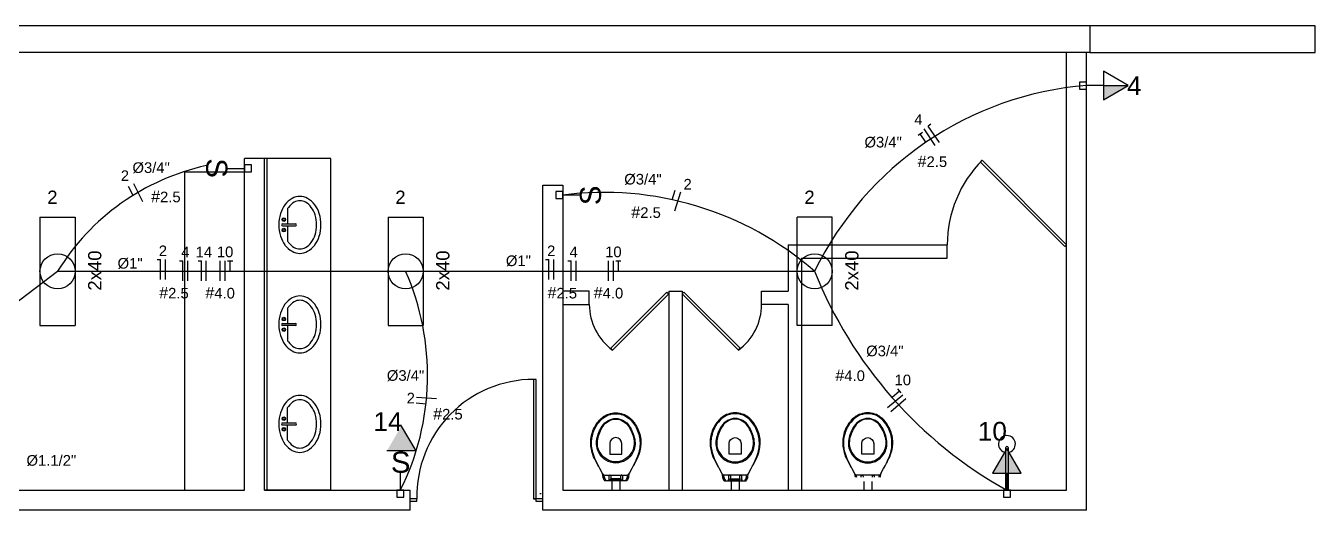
# Model space of a CAD drawing. Header units: inches. Extents: x 3 to 194, y 29 to 128.
# Drawn here: x 83.2 to 92.93, y 89.76 to 93.41 of the extents above; entities that cross this region are included whole.
import ezdxf

# ---------------------------------------------------------------- set-up
doc = ezdxf.new("R2010")
doc.units = ezdxf.units.IN
doc.header["$MEASUREMENT"] = 0
doc.linetypes.add('CONTINU', pattern=[0])
for name, color, linetype in [('0_COR', 1, 'Continuous'), ('AP-SAN', 3, 'Continuous'), ('EL-Condutos', 2, 'Continuous'), ('EL-Fios', 2, 'Continuous'), ('EL-Textos_condutos', 7, 'Continuous'), ('EL-Textos_fios', 7, 'Continuous'), ('EL-Textos_pontos', 5, 'Continuous'), ('P-SIMBOL', 5, 'Continuous')]:
    doc.layers.add(name, color=color, linetype=linetype)
doc.styles.add('ARIAL', font='arial.ttf')

# ---------------------------------------------------------------- blocks, each defined once
blk = doc.blocks.new('Chuveiro')
at = {"layer": 'AP-SAN', "color": 252}
for p, q in [((-0.393, 0.01), (0, 0.01)), ((0, 0.01), (0, -0.01)), ((0, -0.01), (-0.393, -0.01))]:
    blk.add_line(p, q, dxfattribs=at)
for centre, radius, start, end in [((-0.426, 0), 0.078, 7.3661, 352.6339), ((-0.393, 0), 0.01, 90, 270)]:
    blk.add_arc(centre, radius, start, end, dxfattribs=at)

msp = doc.modelspace()

# ---------------------------------------------------------------- hatches: boundary and pattern name
at = {"ltscale": 2.5}
h = msp.add_hatch(dxfattribs=at)
h.set_pattern_fill('AR-SAND', color=252, scale=0.05, angle=315, style=0, double=1)
h.set_pattern_definition([(352.5, (87.05052, 89.90619), (0.0659, 0.07035), [0, -0.076, 0, -0.085, 0, -0.08125]), (322.5, (87.05052, 89.90619), (0.16235, 0.03721), [0, -0.041, 0, -0.0685, 0, -0.02625]), (282.5, (87.00703, 89.949675), (0.1103, -0.1099), [0, -0.025, 0, -0.09, 0, -0.1175]), (272.5, (87.00703, 89.94968), (0.13731, -0.07525), [0, -0.0125, 0, -0.059, 0, -0.0675])])
h.paths.add_polyline_path([(87.1005, 89.8418), (87.1005, 89.9062), (87.0505, 89.9062), (87.0505, 89.8418)])
at = {"layer": 'P-SIMBOL'}
msp.add_hatch(color=5, dxfattribs=at).paths.add_polyline_path([(91.5158, 92.9562), (91.3283, 92.8479), (91.3283, 92.9562)])
at = {"layer": 'P-SIMBOL', "linetype": 'CONTINU'}
for points in [[(86.0329, 90.39), (85.9247, 90.2025), (86.1412, 90.2025)], [(90.6003, 90.2217), (90.4921, 90.0342), (90.7086, 90.0342)]]:
    msp.add_hatch(color=256, dxfattribs=at).paths.add_polyline_path(points)

# ---------------------------------------------------------------- linework, layer by layer
at = {"color": 1, "ltscale": 2.5}
for p, q in [((91.2255, 93.4062), (70.8253, 93.4062)), ((91.2255, 93.2062), (70.8253, 93.2062)), ((91.0505, 89.9062), (91.0505, 93.2062)), ((91.2005, 89.7562), (91.2005, 93.2062)), ((85.0005, 92.4062), (84.8505, 92.4062)), ((84.8505, 89.9062), (84.8505, 92.4062)), ((85.0005, 89.9062), (85.0005, 92.4062)), ((85.0203, 89.9062), (85.0203, 92.4062)), ((87.1005, 89.7562), (87.1005, 92.2062)), ((87.1005, 92.2062), (87.2505, 92.2062)), ((87.2505, 92.2062), (87.2505, 89.9062)), ((81.9505, 89.9062), (84.8505, 89.9062)), ((85.0005, 89.9062), (86.1005, 89.9062)), ((86.1005, 89.7562), (86.1005, 89.9062)), ((87.2505, 89.9062), (91.0505, 89.9062)), ((86.1505, 89.8418), (86.1005, 89.8418)), ((86.1505, 89.8218), (86.1005, 89.8218)), ((86.1505, 89.8218), (86.1505, 89.8418)), ((86.1005, 89.7562), (81.8005, 89.7562)), ((91.2005, 89.7562), (87.1005, 89.7562))]:
    msp.add_line(p, q, dxfattribs=at)
at = {"color": 252, "ltscale": 2.5}
for p, q in [((85.5003, 92.4062), (85.0003, 92.4062)), ((85.5003, 89.9062), (85.5003, 92.4062)), ((84.4005, 89.9062), (84.4005, 92.3062)), ((84.4005, 92.3062), (84.8505, 92.3062)), ((88.9505, 91.7562), (88.9505, 91.4062)), ((88.9505, 91.7562), (90.1505, 91.7562)), ((90.1505, 91.6562), (90.1505, 91.7562)), ((89.0505, 91.6562), (89.0505, 89.9062)), ((89.0505, 91.6562), (90.1505, 91.6562)), ((88.0505, 91.4062), (88.1505, 91.4062)), ((88.0505, 91.4062), (88.0505, 89.9062)), ((88.1505, 91.4062), (88.1505, 89.9062)), ((88.9505, 91.3062), (88.9505, 89.9062)), ((87.733, 89.9762), (87.5681, 89.9762)), ((87.6865, 89.9937), (87.6146, 89.9937)), ((87.6205, 89.9762), (87.6205, 89.9062)), ((87.6805, 89.9762), (87.6805, 89.9062)), ((88.4681, 89.9762), (88.633, 89.9762)), ((88.5146, 89.9937), (88.5865, 89.9937)), ((88.5205, 89.9762), (88.5205, 89.9062)), ((88.5805, 89.9762), (88.5805, 89.9062)), ((89.5205, 89.9732), (89.5205, 89.9062)), ((89.5805, 89.9732), (89.5805, 89.9062)), ((85.5005, 89.9062), (85.0005, 89.9062)), ((87.1005, 89.8418), (87.0305, 89.8418)), ((87.0505, 89.8218), (87.0505, 89.8418)), ((87.1005, 89.8218), (87.0505, 89.8218))]:
    msp.add_line(p, q, dxfattribs=at)
at = {"color": 252, "linetype": 'CONTINU'}
for p, q in [((85.1757, 92.0293), (85.1757, 91.9139)), ((85.1372, 91.9139), (85.2357, 91.9139)), ((85.1372, 91.8992), (85.2357, 91.8992)), ((85.1757, 91.8992), (85.1757, 91.7831)), ((85.1757, 91.2793), (85.1757, 91.1639)), ((85.1372, 91.1639), (85.2357, 91.1639)), ((85.1372, 91.1492), (85.2357, 91.1492)), ((85.1757, 91.1492), (85.1757, 91.0331)), ((85.1757, 90.4132), (85.1757, 90.5293)), ((85.1372, 90.4132), (85.2357, 90.4132)), ((85.1372, 90.3985), (85.2357, 90.3985)), ((85.1757, 90.2831), (85.1757, 90.3985))]:
    msp.add_line(p, q, dxfattribs=at)
at = {"color": 1, "ltscale": 2.5}
msp.add_lwpolyline([(91.2255, 93.4062), (91.2255, 93.2062), (92.9255, 93.2062), (92.9255, 93.4062)], close=True, dxfattribs=at)
msp.add_lwpolyline([(91.2255, 93.4062), (91.2255, 93.2062), (92.9255, 93.2062), (92.9255, 93.4062)], close=True, dxfattribs=at)
at = {"color": 252, "ltscale": 2.5}
for points in [[(91.0364, 91.742), (90.4, 92.3784), (90.4141, 92.3926), (91.0505, 91.7562)], [(87.4505, 91.4062), (87.2505, 91.4062), (87.2505, 91.3062), (87.4505, 91.3062)], [(88.0505, 91.3862), (87.6263, 90.9619), (87.6121, 90.9761), (88.0364, 91.4003)], [(88.1505, 91.3862), (88.5748, 90.9619), (88.5889, 90.9761), (88.1647, 91.4003)], [(87.0505, 89.8418), (87.0505, 90.7418), (87.0305, 90.7418), (87.0305, 89.8418)]]:
    msp.add_lwpolyline(points, close=True, dxfattribs=at)
for points in [[(88.9505, 91.3062), (88.7505, 91.3062), (88.7505, 91.4062), (88.9505, 91.4062)], [(87.5995, 89.9877), (87.5995, 89.9762)], [(87.7015, 89.9762), (87.7015, 89.9877)], [(88.4995, 89.9762), (88.4995, 89.9877)], [(88.6015, 89.9877), (88.6015, 89.9762)], [(89.4995, 90.0202), (89.4995, 90.0062)], [(89.6015, 90.0062), (89.6015, 90.0202)]]:
    msp.add_lwpolyline(points, dxfattribs=at)
for points in [[(87.5681, 89.9762, -0.110292), (87.5557, 90.0033), (87.5512, 90.0325, 0.047116), (87.5511, 90.033, 0.044891), (87.5509, 90.0335), (87.5305, 90.0702, -0.036783), (87.5185, 90.0902, -0.0196), (87.4975, 90.1302, -0.056836), (87.4725, 90.1902, -0.089116), (87.4625, 90.2902, -0.095425), (87.495, 90.3902, -0.091656), (87.5505, 90.4557, -0.16072), (87.6505, 90.4902, -0.16072), (87.7505, 90.4557, -0.091656), (87.806, 90.3902, -0.095425), (87.8385, 90.2902, -0.089116), (87.8285, 90.1902, -0.056836), (87.8035, 90.1302, -0.0196), (87.7825, 90.0902, -0.036783), (87.7705, 90.0702), (87.7502, 90.0335, 0.044891), (87.75, 90.033, 0.047116), (87.7498, 90.0325), (87.7454, 90.0033, -0.110292), (87.733, 89.9762, -0.110292)], [(87.5305, 90.0702), (87.5195, 90.0902, -0.0204), (87.5005, 90.1302, -0.050595), (87.477, 90.1902, -0.089432), (87.469, 90.2902, -0.098712), (87.503, 90.3902, -0.072481), (87.5505, 90.4472, -0.182574), (87.6505, 90.4832, -0.182574), (87.7505, 90.4472, -0.072481), (87.798, 90.3902, -0.098712), (87.832, 90.2902, -0.089432), (87.824, 90.1902, -0.050595), (87.8005, 90.1302, -0.0204), (87.7815, 90.0902), (87.7705, 90.0702)], [(88.633, 89.9762, 0.110292), (88.6454, 90.0033), (88.6498, 90.0325, -0.047116), (88.65, 90.033, -0.044891), (88.6502, 90.0335), (88.6705, 90.0702, 0.036783), (88.6825, 90.0902, 0.0196), (88.7035, 90.1302, 0.056836), (88.7285, 90.1902, 0.089116), (88.7385, 90.2902, 0.095425), (88.706, 90.3902, 0.091656), (88.6505, 90.4557, 0.16072), (88.5505, 90.4902, 0.16072), (88.4505, 90.4557, 0.091656), (88.395, 90.3902, 0.095425), (88.3625, 90.2902, 0.089116), (88.3725, 90.1902, 0.056836), (88.3975, 90.1302, 0.0196), (88.4185, 90.0902, 0.036783), (88.4305, 90.0702), (88.4509, 90.0335, -0.044891), (88.4511, 90.033, -0.047116), (88.4512, 90.0325), (88.4557, 90.0033, 0.110292), (88.4681, 89.9762, 0.110292)], [(88.6705, 90.0702), (88.6815, 90.0902, 0.0204), (88.7005, 90.1302, 0.050595), (88.724, 90.1902, 0.089432), (88.732, 90.2902, 0.098712), (88.698, 90.3902, 0.072481), (88.6505, 90.4472, 0.182574), (88.5505, 90.4832, 0.182574), (88.4505, 90.4472, 0.072481), (88.403, 90.3902, 0.098712), (88.369, 90.2902, 0.089432), (88.377, 90.1902, 0.050595), (88.4005, 90.1302, 0.0204), (88.4195, 90.0902), (88.4305, 90.0702)], [(89.6458, 90.0062), (89.6498, 90.0325, -0.047116), (89.65, 90.033, -0.044891), (89.6502, 90.0335), (89.6705, 90.0702, 0.036783), (89.6825, 90.0902, 0.0196), (89.7035, 90.1302, 0.056836), (89.7285, 90.1902, 0.089116), (89.7385, 90.2902, 0.095425), (89.706, 90.3902, 0.091656), (89.6505, 90.4557, 0.16072), (89.5505, 90.4902, 0.16072), (89.4505, 90.4557, 0.091656), (89.395, 90.3902, 0.095425), (89.3625, 90.2902, 0.089116), (89.3725, 90.1902, 0.056836), (89.3975, 90.1302, 0.0196), (89.4185, 90.0902, 0.036783), (89.4305, 90.0702), (89.4509, 90.0335, -0.044891), (89.4511, 90.033, -0.047116), (89.4512, 90.0325), (89.4552, 90.0062)], [(89.6705, 90.0702), (89.6815, 90.0902, 0.0204), (89.7005, 90.1302, 0.050595), (89.724, 90.1902, 0.089432), (89.732, 90.2902, 0.098712), (89.698, 90.3902, 0.072481), (89.6505, 90.4472, 0.182574), (89.5505, 90.4832, 0.182574), (89.4505, 90.4472, 0.072481), (89.403, 90.3902, 0.098712), (89.369, 90.2902, 0.089432), (89.377, 90.1902, 0.050595), (89.4005, 90.1302, 0.0204), (89.4195, 90.0902), (89.4305, 90.0702)], [(87.5511, 90.033), (87.5527, 90.0303, 0.269143), (87.57, 90.0202), (87.731, 90.0202, 0.269143), (87.7484, 90.0303), (87.75, 90.033)], [(87.5806, 89.9762, -0.068652), (87.5705, 89.9902, -0.082359), (87.5628, 90.0215)], [(87.6032, 89.9762, -0.15436), (87.5995, 89.9877), (87.5995, 90.0202)], [(87.6955, 90.0202, 0.414214), (87.6855, 90.0102), (87.6855, 89.9972, 0.226163), (87.6881, 89.9918, -0.733322), (87.6855, 89.9852), (87.6155, 89.9852, -0.733322), (87.6129, 89.9918, 0.226163), (87.6155, 89.9972), (87.6155, 90.0102, 0.414214), (87.6055, 90.0202)], [(87.7015, 90.0202), (87.7015, 89.9877, -0.15436), (87.6979, 89.9762, -0.15436)], [(87.7382, 90.0215, -0.082359), (87.7305, 89.9902, -0.068652), (87.7204, 89.9762, -0.068652)], [(88.65, 90.033), (88.6484, 90.0303, -0.269143), (88.631, 90.0202), (88.47, 90.0202, -0.269143), (88.4527, 90.0303), (88.4511, 90.033)], [(88.4628, 90.0215, 0.082359), (88.4705, 89.9902, 0.068652), (88.4806, 89.9762, 0.068652)], [(88.4995, 90.0202), (88.4995, 89.9877, 0.15436), (88.5032, 89.9762, 0.15436)], [(88.5055, 90.0202, -0.414214), (88.5155, 90.0102), (88.5155, 89.9972, -0.226163), (88.5129, 89.9918, 0.733322), (88.5155, 89.9852), (88.5855, 89.9852, 0.733322), (88.5881, 89.9918, -0.226163), (88.5855, 89.9972), (88.5855, 90.0102, -0.414214), (88.5955, 90.0202)], [(88.5979, 89.9762, 0.15436), (88.6015, 89.9877), (88.6015, 90.0202)], [(88.6204, 89.9762, 0.068652), (88.6305, 89.9902, 0.082359), (88.6382, 90.0215)], [(89.65, 90.033), (89.6484, 90.0303, -0.269143), (89.631, 90.0202), (89.47, 90.0202, -0.269143), (89.4527, 90.0303), (89.4511, 90.033)], [(89.4628, 90.0215, 0.039426), (89.4652, 90.0062, 0.039426)], [(89.5055, 90.0202, -0.414214), (89.5155, 90.0102), (89.5155, 90.0062)], [(89.5855, 90.0062), (89.5855, 90.0102, -0.414214), (89.5955, 90.0202)], [(89.6358, 90.0062, 0.039426), (89.6382, 90.0215)]]:
    msp.add_lwpolyline(points, format="xyb", dxfattribs=at)
for points in [[(87.6505, 90.4472, -0.247323), (87.7525, 90.3902, -0.098952), (87.793, 90.2902, -0.167831), (87.7785, 90.1902, -0.278895), (87.6505, 90.1117, -0.278895), (87.5225, 90.1902, -0.167831), (87.508, 90.2902, -0.098952), (87.5485, 90.3902, -0.247323)], [(87.5315, 90.1902, -0.185303), (87.514, 90.2902, -0.106842), (87.5555, 90.3902, -0.250606), (87.6505, 90.4422, -0.250606), (87.7455, 90.3902, -0.106842), (87.787, 90.2902, -0.185303), (87.7695, 90.1902, -0.264523), (87.6505, 90.1202, -0.264523)], [(88.5505, 90.4472, 0.247323), (88.4485, 90.3902, 0.098952), (88.408, 90.2902, 0.167831), (88.4225, 90.1902, 0.278895), (88.5505, 90.1117, 0.278895), (88.6785, 90.1902, 0.167831), (88.693, 90.2902, 0.098952), (88.6525, 90.3902, 0.247323)], [(88.6695, 90.1902, 0.185303), (88.687, 90.2902, 0.106842), (88.6455, 90.3902, 0.250606), (88.5505, 90.4422, 0.250606), (88.4555, 90.3902, 0.106842), (88.414, 90.2902, 0.185303), (88.4315, 90.1902, 0.264523), (88.5505, 90.1202, 0.264523)], [(89.5505, 90.4472, 0.247323), (89.4485, 90.3902, 0.098952), (89.408, 90.2902, 0.167831), (89.4225, 90.1902, 0.278895), (89.5505, 90.1117, 0.278895), (89.6785, 90.1902, 0.167831), (89.693, 90.2902, 0.098952), (89.6525, 90.3902, 0.247323)], [(89.6695, 90.1902, 0.185303), (89.687, 90.2902, 0.106842), (89.6455, 90.3902, 0.250606), (89.5505, 90.4422, 0.250606), (89.4555, 90.3902, 0.106842), (89.414, 90.2902, 0.185303), (89.4315, 90.1902, 0.264523), (89.5505, 90.1202, 0.264523)], [(87.6055, 90.2582), (87.6055, 90.1782), (87.6955, 90.1782), (87.6955, 90.2582, 1)], [(88.5955, 90.2582), (88.5955, 90.1782), (88.5055, 90.1782), (88.5055, 90.2582, -1)], [(89.5955, 90.2582), (89.5955, 90.1782), (89.5055, 90.1782), (89.5055, 90.2582, -1)]]:
    msp.add_lwpolyline(points, format="xyb", close=True, dxfattribs=at)
at = {"color": 252, "linetype": 'CONTINU'}
for centre, radius in [((85.1473, 91.9461), 0.0134), ((85.1473, 91.9461), 0.00926), ((85.1473, 91.8669), 0.0134), ((85.1473, 91.8669), 0.00926), ((85.1473, 91.1961), 0.0134), ((85.1473, 91.1169), 0.0134), ((85.1473, 91.1961), 0.00926), ((85.1473, 91.1169), 0.00926), ((85.1473, 90.4455), 0.0134), ((85.1473, 90.4455), 0.00926), ((85.1473, 90.3662), 0.0134), ((85.1473, 90.3662), 0.00926)]:
    msp.add_circle(centre, radius, dxfattribs=at)
at = {"color": 252, "ltscale": 2.5}
for centre, radius, start, end in [((91.0505, 91.7562), 0.9, 135, 180), ((87.8822, 91.3096), 0.4317, 180.45014, 233.63561), ((88.3188, 91.3096), 0.4317, 306.36439, 359.54986), ((87.0305, 89.8616), 0.8802, 90, 181.28749)]:
    msp.add_arc(centre, radius, start, end, dxfattribs=at)
at = {"color": 252, "linetype": 'CONTINU'}
for centre, radius, start, end in [((85.2936, 91.9555), 0.1718, 119.19238, 143.44753), ((85.268, 92.0013), 0.1194, 90, 119.19238), ((85.268, 92.0013), 0.1194, 60.80762, 90), ((85.2425, 91.9555), 0.1718, 36.55247, 60.80762), ((85.3339, 91.9257), 0.2219, 143.44753, 162.92883), ((85.3339, 91.9257), 0.1891, 143.44753, 146.77962), ((85.2936, 91.9555), 0.139, 119.19238, 143.44753), ((85.268, 92.0013), 0.0866, 90, 119.19238), ((85.268, 92.0013), 0.0866, 60.80762, 90), ((85.2425, 91.9555), 0.139, 36.55247, 60.80762), ((85.2022, 91.9257), 0.1891, 17.07117, 36.55247), ((85.2022, 91.9257), 0.2219, 17.07117, 36.55247), ((85.3974, 91.9062), 0.2883, 162.92883, 180), ((85.3974, 91.9062), 0.2883, 180, 197.07117), ((85.1372, 91.9065), 0.00737, 90, 270), ((85.2357, 91.9065), 0.00737, 270, 90), ((85.1387, 91.9062), 0.2555, 360, 17.07117), ((85.1387, 91.9062), 0.2555, 342.92883, 0), ((85.1387, 91.9062), 0.2883, 0, 17.07117), ((85.1387, 91.9062), 0.2883, 342.92883, 0), ((85.3339, 91.8867), 0.2219, 197.07117, 216.55247), ((85.2022, 91.8867), 0.1891, 323.44753, 342.92883), ((85.2022, 91.8867), 0.2219, 323.44753, 342.92883), ((85.2936, 91.8568), 0.1718, 216.55247, 240.80762), ((85.3339, 91.8867), 0.1891, 213.22038, 216.55247), ((85.2936, 91.8568), 0.139, 216.55247, 240.80762), ((85.268, 91.8111), 0.1194, 240.80762, 270), ((85.268, 91.8111), 0.0866, 240.80762, 270), ((85.268, 91.8111), 0.0866, 270, 299.19238), ((85.268, 91.8111), 0.1194, 270, 299.19238), ((85.2425, 91.8568), 0.139, 299.19238, 323.44753), ((85.2425, 91.8568), 0.1718, 299.19238, 323.44753), ((85.2936, 91.2055), 0.1718, 119.19238, 143.44753), ((85.2936, 91.2055), 0.139, 119.19238, 143.44753), ((85.268, 91.2513), 0.1194, 90, 119.19238), ((85.268, 91.2513), 0.0866, 90, 119.19238), ((85.268, 91.2513), 0.1194, 60.80762, 90), ((85.268, 91.2513), 0.0866, 60.80762, 90), ((85.2425, 91.2055), 0.139, 36.55247, 60.80762), ((85.2425, 91.2055), 0.1718, 36.55247, 60.80762), ((85.3974, 91.1562), 0.2883, 162.92883, 180), ((85.3339, 91.1757), 0.2219, 143.44753, 162.92883), ((85.3339, 91.1757), 0.1891, 143.44753, 146.77962), ((85.2022, 91.1757), 0.1891, 17.07117, 36.55247), ((85.2022, 91.1757), 0.2219, 17.07117, 36.55247), ((85.1387, 91.1562), 0.2555, 360, 17.07117), ((85.1387, 91.1562), 0.2883, 0, 17.07117), ((85.3974, 91.1562), 0.2883, 180, 197.07117), ((85.1372, 91.1565), 0.00737, 90, 270), ((85.2357, 91.1565), 0.00737, 270, 90), ((85.1387, 91.1562), 0.2555, 342.92883, 0), ((85.1387, 91.1562), 0.2883, 342.92883, 0), ((85.3339, 91.1367), 0.2219, 197.07117, 216.55247), ((85.3339, 91.1367), 0.1891, 213.22038, 216.55247), ((85.2936, 91.1068), 0.139, 216.55247, 240.80762), ((85.2425, 91.1068), 0.139, 299.19238, 323.44753), ((85.2022, 91.1367), 0.1891, 323.44753, 342.92883), ((85.2022, 91.1367), 0.2219, 323.44753, 342.92883), ((85.2936, 91.1068), 0.1718, 216.55247, 240.80762), ((85.268, 91.0611), 0.1194, 240.80762, 270), ((85.268, 91.0611), 0.0866, 240.80762, 270), ((85.268, 91.0611), 0.0866, 270, 299.19238), ((85.268, 91.0611), 0.1194, 270, 299.19238), ((85.2425, 91.1068), 0.1718, 299.19238, 323.44753), ((85.3339, 90.4257), 0.2219, 143.44753, 162.92883), ((85.2936, 90.4555), 0.1718, 119.19238, 143.44753), ((85.3339, 90.4257), 0.1891, 143.44753, 146.77962), ((85.2936, 90.4555), 0.139, 119.19238, 143.44753), ((85.268, 90.5013), 0.1194, 90, 119.19238), ((85.268, 90.5013), 0.0866, 90, 119.19238), ((85.268, 90.5013), 0.1194, 60.80762, 90), ((85.268, 90.5013), 0.0866, 60.80762, 90), ((85.2425, 90.4555), 0.139, 36.55247, 60.80762), ((85.2425, 90.4555), 0.1718, 36.55247, 60.80762), ((85.2022, 90.4257), 0.1891, 17.07117, 36.55247), ((85.2022, 90.4257), 0.2219, 17.07117, 36.55247), ((85.3974, 90.4062), 0.2883, 162.92883, 180), ((85.1387, 90.4062), 0.2555, 360, 17.07117), ((85.1387, 90.4062), 0.2883, 0, 17.07117), ((85.3974, 90.4062), 0.2883, 180, 197.07117), ((85.1372, 90.4058), 0.00737, 90, 270), ((85.2357, 90.4058), 0.00737, 270, 90), ((85.1387, 90.4062), 0.2555, 342.92883, 0), ((85.1387, 90.4062), 0.2883, 342.92883, 0), ((85.3339, 90.3867), 0.2219, 197.07117, 216.55247), ((85.2936, 90.3568), 0.1718, 216.55247, 240.80762), ((85.3339, 90.3867), 0.1891, 213.22038, 216.55247), ((85.2936, 90.3568), 0.139, 216.55247, 240.80762), ((85.2425, 90.3568), 0.139, 299.19238, 323.44753), ((85.2425, 90.3568), 0.1718, 299.19238, 323.44753), ((85.2022, 90.3867), 0.1891, 323.44753, 342.92883), ((85.2022, 90.3867), 0.2219, 323.44753, 342.92883), ((85.268, 90.3111), 0.1194, 240.80762, 270), ((85.268, 90.3111), 0.0866, 240.80762, 270), ((85.268, 90.3111), 0.0866, 270, 299.19238), ((85.268, 90.3111), 0.1194, 270, 299.19238)]:
    msp.add_arc(centre, radius, start, end, dxfattribs=at)
at = {"layer": '0_COR', "color": 3, "linetype": 'CONTINU'}
msp.add_line((81.9505, 90.4312), (83.4403, 91.5562), dxfattribs=at)
at = {"layer": 'EL-Condutos'}
msp.add_line((83.4403, 91.5562), (89.1503, 91.5562), dxfattribs=at)
for centre, radius, start, end in [((91.3973, 90.467), 2.497, 94.52306, 154.13737), ((87.5611, 89.7313), 2.4199, 48.94806, 97.37699)]:
    msp.add_arc(centre, radius, start, end, dxfattribs=at)
at = {"layer": 'EL-Condutos', "linetype": 'Continuous'}
for centre, radius, start, end in [((84.9389, 90.6338), 1.7597, 102.34073, 148.38818), ((84.2988, 90.7735), 1.9322, 333.32724, 23.89533), ((92.1977, 92.7721), 3.281, 201.75179, 240.86545)]:
    msp.add_arc(centre, radius, start, end, dxfattribs=at)
at = {"layer": 'EL-Fios'}
for p, q in [((89.9633, 92.6022), (89.9303, 92.5797)), ((89.989, 92.529), (89.9468, 92.591)), ((90.0598, 92.5051), (89.9753, 92.629)), ((90.0269, 92.6642), (90.0062, 92.6501)), ((90.0908, 92.5262), (90.0062, 92.6501)), ((84.0094, 92.128), (83.9758, 92.195)), ((84.083, 92.081), (84.0158, 92.2151)), ((88.0759, 92.0958), (88.0981, 92.1674)), ((88.0964, 92.0109), (88.1409, 92.1542)), ((84.191, 91.6445), (84.216, 91.6445)), ((84.216, 91.4945), (84.216, 91.6445)), ((84.2535, 91.4945), (84.2535, 91.6445)), ((84.36, 91.6356), (84.385, 91.6356)), ((84.385, 91.4856), (84.385, 91.6356)), ((84.4225, 91.4856), (84.4225, 91.6356)), ((84.4998, 91.6356), (84.5248, 91.6356)), ((84.5248, 91.4856), (84.5248, 91.6356)), ((84.5623, 91.4856), (84.5623, 91.6356)), ((84.6663, 91.4856), (84.6663, 91.6356)), ((84.7038, 91.4856), (84.7038, 91.6356)), ((84.7213, 91.6356), (84.7613, 91.6356)), ((84.7413, 91.5606), (84.7413, 91.6356)), ((87.1195, 91.6445), (87.1445, 91.6445)), ((87.1445, 91.4945), (87.1445, 91.6445)), ((87.182, 91.4945), (87.182, 91.6445)), ((87.2885, 91.6356), (87.3135, 91.6356)), ((87.3135, 91.4856), (87.3135, 91.6356)), ((87.351, 91.4856), (87.351, 91.6356)), ((87.5948, 91.4856), (87.5948, 91.6356)), ((87.6323, 91.4856), (87.6323, 91.6356)), ((87.6498, 91.6356), (87.6898, 91.6356)), ((87.6698, 91.5606), (87.6698, 91.6356)), ((89.7332, 90.6062), (89.7902, 90.655)), ((89.8032, 90.6398), (89.7772, 90.6702)), ((86.2199, 90.5558), (86.1451, 90.5618)), ((86.2982, 90.5945), (86.1487, 90.6064)), ((89.7005, 90.529), (89.8145, 90.6265)), ((89.7249, 90.5005), (89.8389, 90.598))]:
    msp.add_line(p, q, dxfattribs=at)
at = {"layer": 'P-SIMBOL'}
for p, q in [((91.1473, 92.9827), (91.1473, 92.9297)), ((91.2003, 92.9827), (91.1473, 92.9827)), ((91.2003, 92.9297), (91.2003, 92.9827)), ((91.5158, 92.9562), (91.3283, 93.0644)), ((91.3283, 93.0644), (91.3283, 92.8479)), ((91.1473, 92.9297), (91.2003, 92.9297)), ((91.3283, 92.9562), (91.2003, 92.9562)), ((91.3283, 92.8479), (91.5158, 92.9562)), ((84.7219, 92.3312), (84.8503, 92.3312)), ((84.8503, 92.3577), (84.8503, 92.3047)), ((84.9034, 92.3577), (84.8503, 92.3577)), ((84.8503, 92.3047), (84.9034, 92.3047)), ((84.9034, 92.3047), (84.9034, 92.3577)), ((87.1973, 92.1577), (87.1973, 92.1047)), ((87.2503, 92.1577), (87.1973, 92.1577)), ((87.1973, 92.1047), (87.2503, 92.1047)), ((87.2503, 92.1047), (87.2503, 92.1577)), ((87.3788, 92.1312), (87.2503, 92.1312)), ((83.3078, 91.9642), (83.3078, 91.1482)), ((83.3078, 91.9642), (83.5728, 91.9642)), ((83.5728, 91.9642), (83.5728, 91.1482)), ((85.9328, 91.9642), (85.9328, 91.1482)), ((85.9328, 91.9642), (86.1978, 91.9642)), ((86.1978, 91.9642), (86.1978, 91.1482)), ((89.2828, 91.9642), (89.0178, 91.9642)), ((89.0178, 91.1482), (89.0178, 91.9642)), ((89.2828, 91.1482), (89.2828, 91.9642)), ((83.3078, 91.1482), (83.5728, 91.1482)), ((85.9328, 91.1482), (86.1978, 91.1482)), ((89.2828, 91.1482), (89.0178, 91.1482)), ((86.0329, 90.39), (86.1412, 90.2025)), ((86.1412, 90.2025), (85.9247, 90.2025)), ((90.6003, 90.2217), (90.4921, 90.0342)), ((90.7086, 90.0342), (90.6003, 90.2217)), ((86.0253, 90.0347), (86.0253, 89.9062)), ((90.4921, 90.0342), (90.7086, 90.0342)), ((90.6003, 90.0342), (90.6003, 89.9062)), ((86.0519, 89.9062), (85.9988, 89.9062)), ((85.9988, 89.9062), (85.9988, 89.8531)), ((86.0519, 89.8531), (86.0519, 89.9062)), ((90.6269, 89.9062), (90.5738, 89.9062)), ((90.5738, 89.9062), (90.5738, 89.8531)), ((90.6269, 89.8531), (90.6269, 89.9062)), ((85.9988, 89.8531), (86.0519, 89.8531)), ((90.5738, 89.8531), (90.6269, 89.8531))]:
    msp.add_line(p, q, dxfattribs=at)
at = {"layer": 'P-SIMBOL', "color": 5}
msp.add_line((91.3283, 92.9562), (91.5158, 92.9562), dxfattribs=at)
at = {"layer": 'P-SIMBOL'}
for centre in [(83.4403, 91.5562), (86.0653, 91.5562), (89.1503, 91.5562)]:
    msp.add_circle(centre, 0.1325, dxfattribs=at)

# ---------------------------------------------------------------- block references
at = {"xscale": 0.8176870748751099, "yscale": 0.8176870748751099, "zscale": 0.8176870748751099, "rotation": 269.9999999999999}
msp.add_blockref('Chuveiro', (90.6005, 89.9062), dxfattribs=at)

# ---------------------------------------------------------------- texts
at = {"layer": 'EL-Textos_condutos', "color": 2, "char_height": 0.08, "width": 0.307163, "attachment_point": 8, "line_spacing_factor": 0.9, "style": 'ARIAL'}
for s, insert in [('%%C3/4"', (89.667, 92.4866)), ('%%C3/4"', (84.1462, 92.2945)), ('%%C3/4"', (87.8554, 92.2073)), ('%%c1"', (83.9874, 91.5736)), ('%%c1"', (86.9159, 91.5926)), ('%%C3/4"', (89.6798, 90.9133)), ('%%C3/4"', (86.0648, 90.7281)), ('%%c1.1/2"', (83.3934, 90.0883))]:
    msp.add_mtext(s, dxfattribs=dict(at, insert=insert))
at = {"layer": 'EL-Textos_fios', "color": 1, "char_height": 0.08, "width": 0.307163, "attachment_point": 8, "line_spacing_factor": 0.9, "style": 'ARIAL'}
for s, insert in [('4', (89.9328, 92.6603)), ('{\\H1.0833x;#}2.5', (90.0383, 92.3411)), ('2', (83.9485, 92.2369)), ('2', (88.1924, 92.1725)), ('{\\H1.0833x;#}2.5', (84.2573, 92.0754)), ('{\\H1.0833x;#}2.5', (87.8791, 91.9574)), ('2', (84.2349, 91.6705)), ('4', (84.404, 91.6616)), ('14', (84.5438, 91.6616)), ('10', (84.7038, 91.6616)), ('2', (87.1635, 91.6705)), ('4', (87.3325, 91.6616)), ('10', (87.6323, 91.6616)), ('{\\H1.0833x;#}2.5', (84.3185, 91.3503)), ('{\\H1.0833x;#}4.0', (84.6665, 91.3503)), ('{\\H1.0833x;#}2.5', (87.247, 91.3503)), ('{\\H1.0833x;#}4.0', (87.5951, 91.3503)), ('{\\H1.0833x;#}4.0', (89.4181, 90.7285)), ('10', (89.8153, 90.6964)), ('2', (86.1044, 90.5609)), ('{\\H1.0833x;#}2.5', (86.3845, 90.4384))]:
    msp.add_mtext(s, dxfattribs=dict(at, insert=insert))
at = {"layer": 'EL-Textos_pontos', "linetype": 'CONTINU', "char_height": 0.1412, "style": 'ARIAL'}
for s, insert, attachment_point in [('4', (91.6153, 93.0251), 3), ('\\pi-0.094198;14', (85.9163, 90.4947), 1), ('10', (90.6003, 90.4217), 3)]:
    msp.add_mtext(s, dxfattribs=dict(at, insert=insert, attachment_point=attachment_point))
at = {"layer": 'EL-Textos_pontos', "color": 3, "linetype": 'CONTINU', "char_height": 0.1, "attachment_point": 3, "style": 'ARIAL'}
for insert in [(83.4403, 92.1642), (86.0653, 92.1642), (89.1503, 92.1642)]:
    msp.add_mtext('2', dxfattribs=dict(at, insert=insert))
at = {"layer": 'EL-Textos_pontos', "color": 3, "linetype": 'CONTINU', "char_height": 0.1, "attachment_point": 7, "rotation": 90, "style": 'ARIAL'}
for insert in [(83.7721, 91.5566), (86.3971, 91.5566), (89.4821, 91.5566)]:
    msp.add_mtext('\\pi-0.14608;2x40', dxfattribs=dict(at, insert=insert))
at = {"layer": 'P-SIMBOL', "char_height": 0.1588, "width": 0.298384, "attachment_point": 1, "line_spacing_factor": 0.9, "style": 'ARIAL'}
for insert, rotation in [((84.7204, 92.408), 270), ((87.3802, 92.0545), 90)]:
    msp.add_mtext('S', dxfattribs=dict(at, insert=insert, rotation=rotation))
at = {"layer": 'P-SIMBOL', "insert": (86.1022, 90.0361), "char_height": 0.1588, "width": 0.298384, "attachment_point": 9, "line_spacing_factor": 0.9, "style": 'ARIAL'}
msp.add_mtext('S', dxfattribs=at)

doc.saveas('drawing.dxf')
